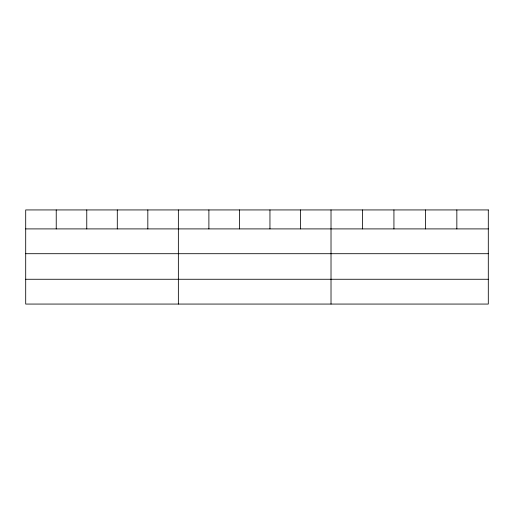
<?xml version="1.0" encoding="UTF-8"?>
<svg xmlns="http://www.w3.org/2000/svg" width="514" height="514" viewBox="0 0 514 514"><rect width="100%" height="100%" fill="white"/><g stroke="black" fill="none" stroke-linecap="round" stroke-linejoin="round"><path stroke-width="0.77" d="M25.7 228.903L488.3 228.903M25.7 253.704L488.3 253.704M25.7 279.263L488.3 279.263M456.843 209.937L456.843 228.903M425.386 209.937L425.386 228.903M393.93 209.937L393.93 228.903M362.473 209.937L362.473 228.903M331.016 209.937L331.016 304.063M300.484 209.937L300.484 228.903M269.953 209.937L269.953 228.903M239.421 209.937L239.421 228.903M208.89 209.937L208.89 228.903M178.358 209.937L178.358 304.063M147.826 209.937L147.826 228.903M117.295 209.937L117.295 228.903M86.763 209.937L86.763 228.903M56.232 209.937L56.232 228.903M488.3 209.937L25.7 209.937L25.7 304.063L488.3 304.063L488.3 209.937"/></g></svg>
